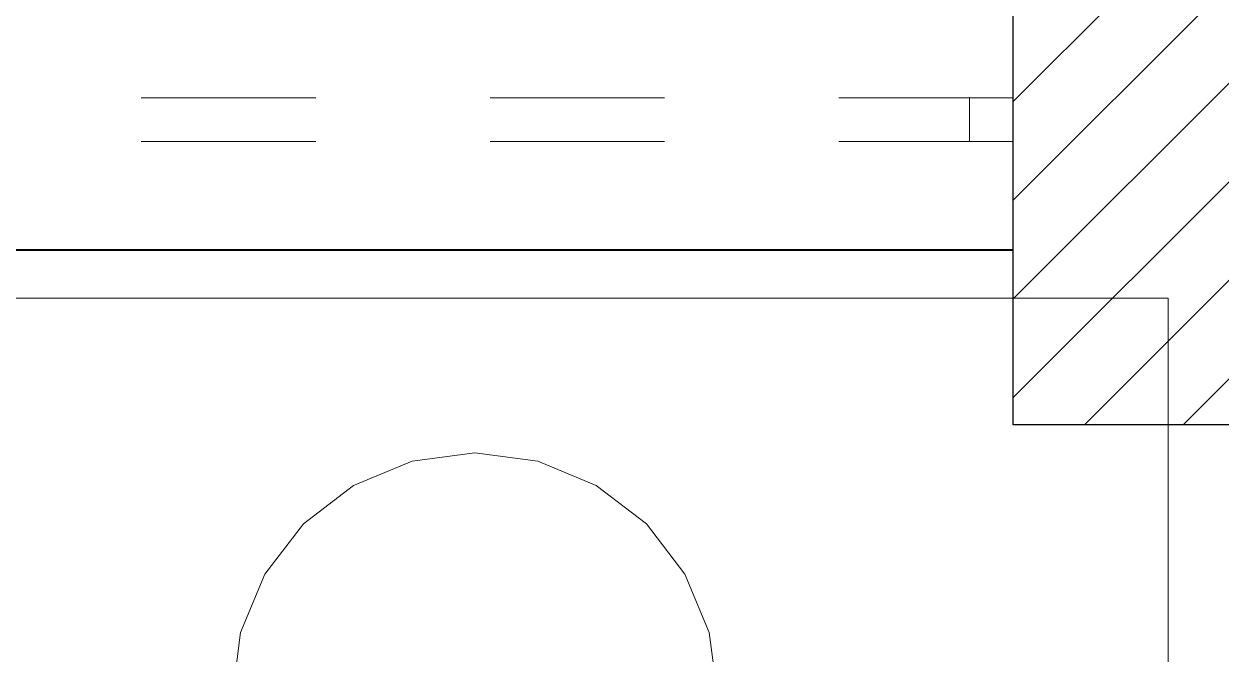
# Model space of a CAD drawing. Header units: millimetres. Extents: x 1 to 121, y 0 to 90.
# Drawn here: x 78.254 to 78.941, y 22.234 to 22.596 of the extents above; entities that cross this region are included whole.
import ezdxf

# ---------------------------------------------------------------- set-up
doc = ezdxf.new("R2010")
doc.units = ezdxf.units.MM
doc.linetypes.add('DASHED2', pattern=[0.375, 0.25, -0.125])
for name, color, linetype, lineweight in [('COLUMNAS REFOR.', 40, 'Continuous', 25), ('Equipamiento SR', 23, 'Continuous', 0), ('Mobiliario interno', 251, 'Continuous', 0), ('Muebles', 252, 'Continuous', 0), ('muro bajo', 191, 'Continuous', 40), ('Vanos', 140, 'Continuous', 5)]:
    doc.layers.add(name, color=color, linetype=linetype, lineweight=lineweight)

# ---------------------------------------------------------------- blocks, each defined once
blk = doc.blocks.new('A$C72280CEE')
at = {"layer": 'Mobiliario interno'}
for p, q in [((0.10317, 0.17008), (0.10791, 0.13408)), ((0.37664, 0.13408), (0.38138, 0.17008)), ((0.10791, 0.13408), (0.12181, 0.10053)), ((0.36274, 0.10053), (0.37664, 0.13408)), ((0.12181, 0.10053), (0.14392, 0.07172)), ((0.34064, 0.07172), (0.36274, 0.10053)), ((0.14392, 0.07172), (0.17272, 0.04962)), ((0.31183, 0.04962), (0.34064, 0.07172)), ((0.17272, 0.04962), (0.20627, 0.03572)), ((0.31183, 0.04962), (0.27828, 0.03572)), ((0.24228, 0.03098), (0.20627, 0.03572)), ((0.24228, 0.03098), (0.27828, 0.03572))]:
    blk.add_line(p, q, dxfattribs=at)

msp = doc.modelspace()

# ---------------------------------------------------------------- hatches: boundary and pattern name
at = {"layer": 'Muebles'}
h = msp.add_hatch(dxfattribs=at)
h.set_pattern_fill('ANSI31', color=256, scale=0.32, angle=180)
h.set_pattern_definition([(225, (26.379817, -34.07631), (0.028284271, -0.028284271), [])])
h.paths.add_polyline_path([(78.82144, 22.61604), (80.02144, 22.61604), (80.02144, 22.36604), (78.82144, 22.36604)])

# ---------------------------------------------------------------- linework, layer by layer
at = {"layer": 'COLUMNAS REFOR.', "lineweight": 30}
msp.add_lwpolyline([(78.82144, 22.61604), (80.02144, 22.61604), (80.02144, 22.36604), (78.82144, 22.36604)], close=True, dxfattribs=at)
at = {"layer": 'Equipamiento SR'}
msp.add_lwpolyline([(78.91021, 21.73858), (77.91021, 21.73858), (77.91021, 22.43858), (78.91021, 22.43858), (78.91021, 21.73858)], dxfattribs=at)
at = {"layer": 'muro bajo', "linetype": 'Continuous'}
msp.add_line((78.82144, 22.46606), (77.19504, 22.46604), dxfattribs=at)
at = {"layer": 'Vanos', "linetype": 'DASHED2', "ltscale": 0.3}
for p, q in [((78.82144, 22.55354), (77.19502, 22.55354)), ((78.82144, 22.52854), (77.19502, 22.52854))]:
    msp.add_line(p, q, dxfattribs=at)
at = {"layer": 'Vanos', "linetype": 'Continuous'}
for p, q in [((78.79644, 22.52853), (78.79644, 22.55353)), ((78.79644, 22.55353), (78.82144, 22.55353)), ((78.82144, 22.52853), (78.79644, 22.52853))]:
    msp.add_line(p, q, dxfattribs=at)

# ---------------------------------------------------------------- block references
at = {"layer": 'Equipamiento SR', "rotation": 180}
msp.add_blockref('A$C72280CEE', (78.75502, 22.38087), dxfattribs=at)

doc.saveas('drawing.dxf')
